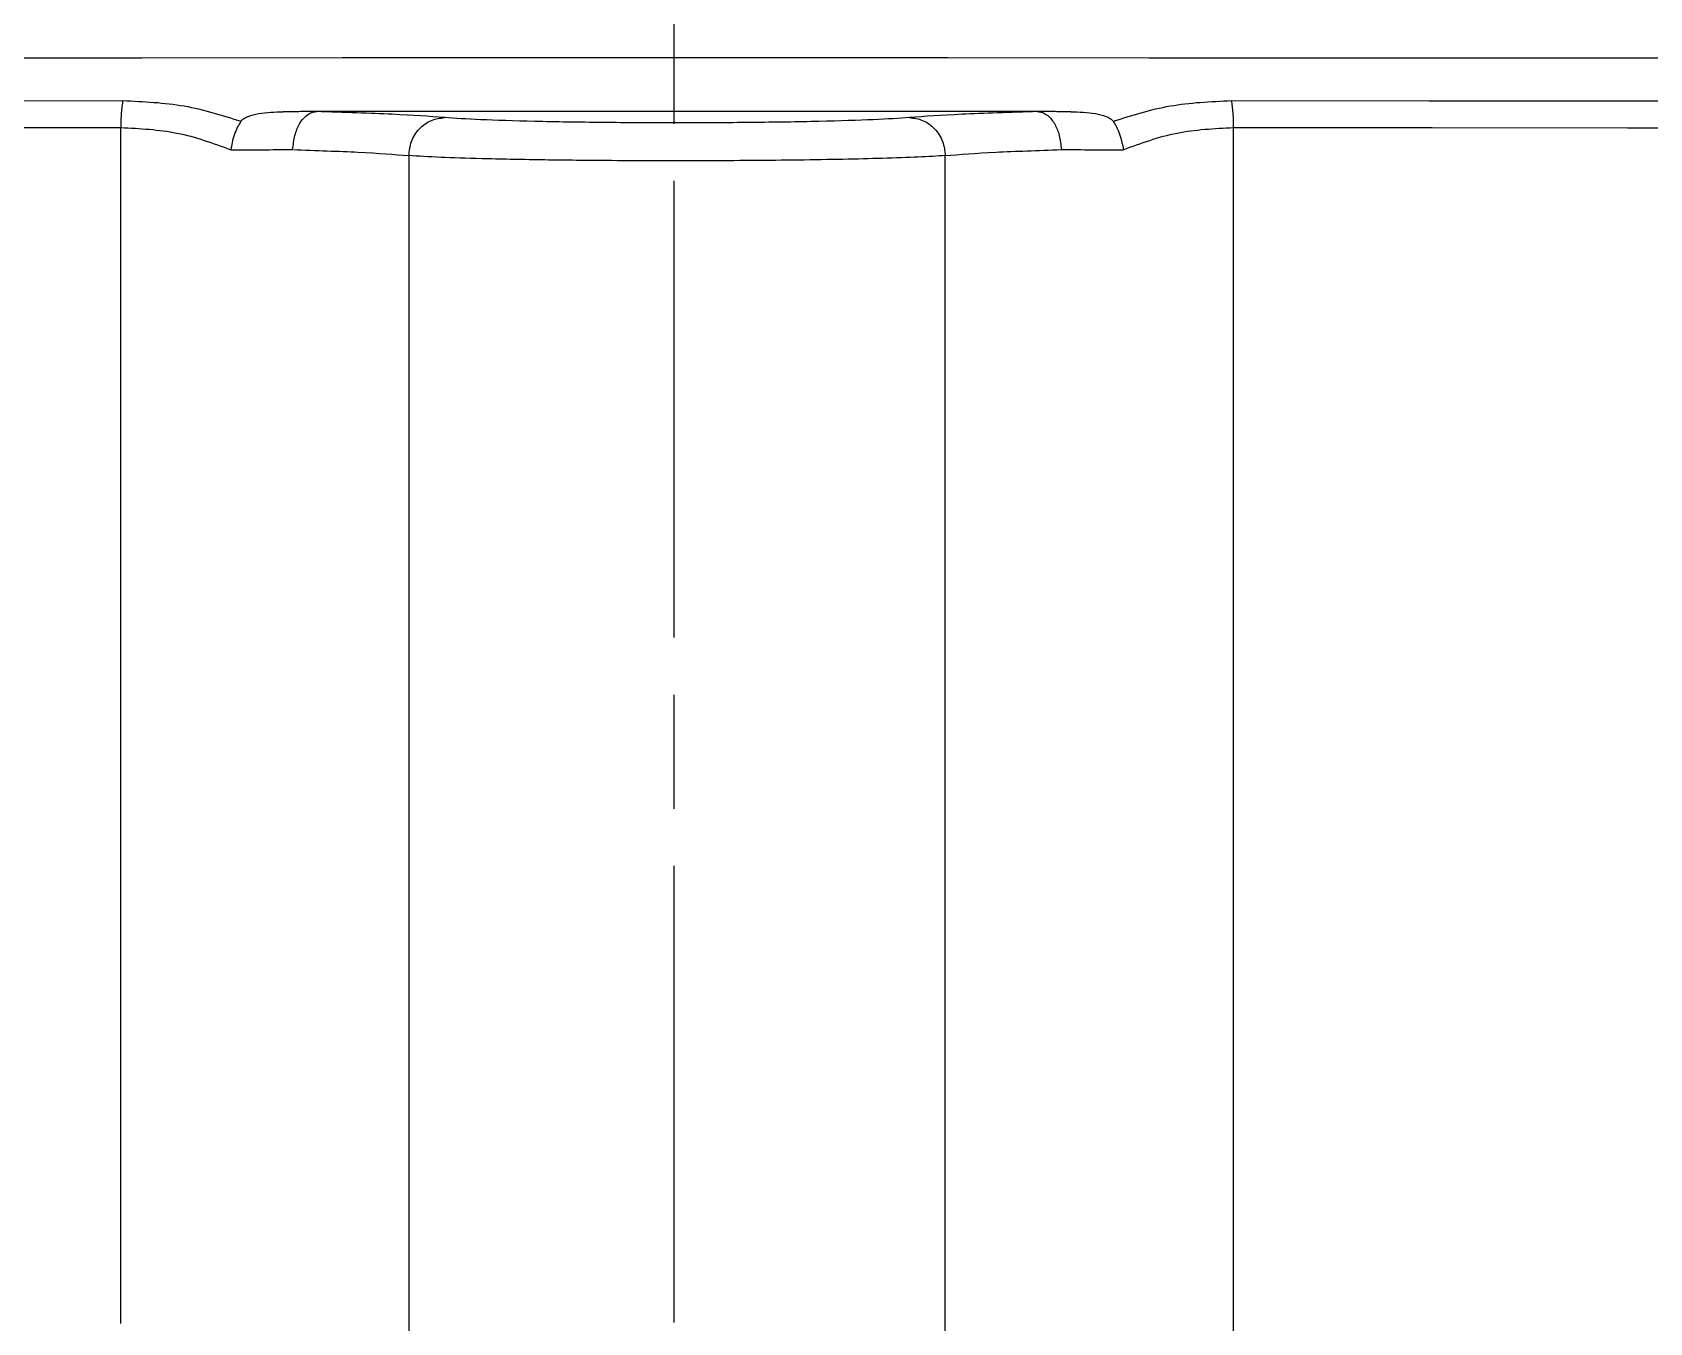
# Model space of a CAD drawing. Header units: millimetres. Extents: x 2451 to 4400, y 944 to 2322.
# Drawn here: x 3254.69 to 3297.19, y 1107.07 to 1140.98 of the extents above; entities that cross this region are included whole.
import ezdxf

# ---------------------------------------------------------------- set-up
doc = ezdxf.new("R2010")
doc.units = ezdxf.units.MM
doc.linetypes.add('AM_ISO08W050', pattern=[18, 12, -1.5, 3, -1.5])
doc.layers.add('AM_7', color=4, linetype='AM_ISO08W050', lineweight=25)

msp = doc.modelspace()

# ---------------------------------------------------------------- linework, layer by layer
at = {"color": 7, "linetype": 'Continuous', "lineweight": 25}
for p, q in [((3271.633, 1138.894), (3262.159, 1138.895)), ((3281.107, 1138.895), (3271.633, 1138.894)), ((3257.016, 1107.049), (3257.016, 1138.477)), ((3286.251, 1138.477), (3286.251, 1104.049)), ((3264.586, 1137.74), (3264.586, 1103.905)), ((3278.681, 1103.905), (3278.681, 1137.74))]:
    msp.add_line(p, q, dxfattribs=at)
at = {"color": 7, "linetype": 'Continuous', "lineweight": 25, "flags": 128}
for points in [[(3299.412, 1140.295), (3294.38, 1140.298), (3289.244, 1140.301), (3284.027, 1140.303), (3278.753, 1140.305), (3273.447, 1140.305), (3268.133, 1140.305), (3262.835, 1140.304), (3257.576, 1140.303), (3252.383, 1140.3)], [(3193.268, 1139.047), (3194.416, 1139.058), (3195.909, 1139.069), (3197.74, 1139.08), (3199.901, 1139.091), (3202.383, 1139.101), (3205.174, 1139.11), (3208.262, 1139.12), (3211.633, 1139.128), (3215.272, 1139.137), (3219.163, 1139.144), (3223.288, 1139.152), (3227.629, 1139.158), (3232.167, 1139.164), (3236.881, 1139.17), (3241.75, 1139.174), (3246.753, 1139.178), (3251.867, 1139.181), (3257.069, 1139.184)], [(3286.197, 1139.184), (3291.4, 1139.181), (3296.514, 1139.178), (3301.516, 1139.174), (3306.386, 1139.17), (3311.1, 1139.164), (3315.637, 1139.158), (3319.979, 1139.152), (3324.104, 1139.144), (3327.995, 1139.137), (3331.634, 1139.128), (3335.005, 1139.12), (3338.092, 1139.11), (3340.883, 1139.101), (3343.365, 1139.091), (3345.526, 1139.08), (3347.357, 1139.069), (3348.85, 1139.058), (3349.998, 1139.047)], [(3192.98, 1138.34), (3194.132, 1138.352), (3195.63, 1138.362), (3197.468, 1138.373), (3199.637, 1138.384), (3202.128, 1138.394), (3204.929, 1138.404), (3208.029, 1138.413), (3211.412, 1138.422), (3215.065, 1138.43), (3218.97, 1138.438), (3223.11, 1138.445), (3227.467, 1138.452), (3232.022, 1138.458), (3236.753, 1138.463), (3241.64, 1138.468), (3246.662, 1138.472), (3251.794, 1138.475), (3257.016, 1138.477)], [(3286.251, 1138.477), (3291.472, 1138.475), (3296.605, 1138.472), (3301.626, 1138.468), (3306.513, 1138.463), (3311.245, 1138.458), (3315.799, 1138.452), (3320.156, 1138.445), (3324.297, 1138.438), (3328.202, 1138.43), (3331.854, 1138.422), (3335.237, 1138.413), (3338.337, 1138.404), (3341.138, 1138.394), (3343.629, 1138.384), (3345.798, 1138.373), (3347.636, 1138.362), (3349.134, 1138.352), (3350.286, 1138.34)]]:
    msp.add_lwpolyline(points, dxfattribs=at)
at = {"color": 7, "linetype": 'Continuous', "lineweight": 25}
for centre, radius, start, end in [((3256.893, 3814.943), 2677.051, 270.064479, 270.099302), ((3286.374, 3815.379), 2677.487, 269.900697, 269.935518)]:
    msp.add_arc(centre, radius, start, end, dxfattribs=at)
for points in [[(3257.069, 1139.184), (3257.061, 1139.135), (3257.045, 1139.037), (3257.029, 1138.862), (3257.018, 1138.674), (3257.016, 1138.543), (3257.016, 1138.477)], [(3286.197, 1139.184), (3286.205, 1139.135), (3286.221, 1139.037), (3286.238, 1138.862), (3286.249, 1138.674), (3286.25, 1138.543), (3286.251, 1138.477)]]:
    msp.add_open_spline(points, degree=3, dxfattribs=at)
for points, knots in [([(3257.069, 1139.184), (3257.616, 1139.159), (3258.71, 1139.109), (3259.684, 1138.797), (3260.172, 1138.64)], [0, 0, 0, 0, 0.499348, 1, 1, 1, 1]), ([(3283.095, 1138.64), (3283.583, 1138.797), (3284.557, 1139.109), (3285.651, 1139.159), (3286.197, 1139.184)], [0, 0, 0, 0, 0.5006525, 1, 1, 1, 1]), ([(3260.172, 1138.64), (3260.142, 1138.592), (3260.081, 1138.493), (3260.003, 1138.301), (3259.94, 1138.097), (3259.917, 1137.956), (3259.906, 1137.894)], [0, 0, 0, 0, 0.239434, 0.497145, 0.777846, 1, 1, 1, 1]), ([(3260.172, 1138.64), (3260.194, 1138.665), (3260.243, 1138.718), (3260.405, 1138.792), (3260.754, 1138.878), (3261.066, 1138.887), (3261.283, 1138.893)], [0, 0, 0, 0, 0.0981068, 0.2156701, 0.4546075, 1, 1, 1, 1]), ([(3262.159, 1138.894), (3262.024, 1138.894), (3261.825, 1138.894), (3261.552, 1138.893), (3261.404, 1138.893), (3261.318, 1138.893), (3261.293, 1138.893), (3261.286, 1138.893), (3261.283, 1138.893)], [0, 0, 0, 0, 0.485398, 0.709453, 0.919202, 0.97572, 0.991889, 1, 1, 1, 1]), ([(3261.533, 1137.896), (3261.548, 1138.023), (3261.571, 1138.212), (3261.629, 1138.386), (3261.671, 1138.494), (3261.704, 1138.565), (3261.789, 1138.696), (3261.897, 1138.802), (3262.034, 1138.88), (3262.117, 1138.889), (3262.159, 1138.894)], [0, 0, 0, 0, 0.244887, 0.361345, 0.377678, 0.492933, 0.536162, 0.741629, 0.867487, 1, 1, 1, 1]), ([(3265.525, 1138.738), (3265.119, 1138.768), (3264.311, 1138.828), (3262.874, 1138.872), (3262.159, 1138.895)], [0, 0, 0, 0, 0.502375, 1, 1, 1, 1]), ([(3264.585, 1137.74), (3264.599, 1137.865), (3264.62, 1138.057), (3264.738, 1138.288), (3264.86, 1138.447), (3265.01, 1138.576), (3265.227, 1138.701), (3265.408, 1138.724), (3265.525, 1138.738)], [0, 0, 0, 0, 0.239617, 0.368463, 0.499999, 0.631535, 0.760382, 1, 1, 1, 1]), ([(3277.741, 1138.738), (3277.46, 1138.719), (3276.896, 1138.679), (3275.41, 1138.634), (3273.615, 1138.605), (3271.627, 1138.595), (3269.64, 1138.605), (3267.849, 1138.634), (3266.369, 1138.679), (3265.806, 1138.719), (3265.525, 1138.738)], [0, 0, 0, 0, 0.125138, 0.250256, 0.375373, 0.50043, 0.625397, 0.750284, 0.875124, 1, 1, 1, 1]), ([(3281.107, 1138.895), (3280.394, 1138.872), (3278.957, 1138.828), (3278.149, 1138.768), (3277.741, 1138.738)], [0, 0, 0, 0, 0.496466, 1, 1, 1, 1]), ([(3277.741, 1138.738), (3277.859, 1138.724), (3278.039, 1138.701), (3278.257, 1138.576), (3278.407, 1138.447), (3278.528, 1138.288), (3278.646, 1138.057), (3278.668, 1137.865), (3278.681, 1137.74)], [0, 0, 0, 0, 0.239618, 0.368465, 0.500002, 0.631538, 0.760384, 1, 1, 1, 1]), ([(3281.107, 1138.894), (3281.15, 1138.889), (3281.233, 1138.88), (3281.382, 1138.795), (3281.49, 1138.682), (3281.546, 1138.59), (3281.546, 1138.589), (3281.548, 1138.586), (3281.555, 1138.574), (3281.607, 1138.48), (3281.691, 1138.262), (3281.719, 1138.023), (3281.733, 1137.896)], [0, 0, 0, 0, 0.13275, 0.258828, 0.507271, 0.507353, 0.507953, 0.509582, 0.515681, 0.539247, 0.754927, 1, 1, 1, 1]), ([(3281.983, 1138.893), (3281.981, 1138.893), (3281.956, 1138.893), (3281.799, 1138.893), (3281.5, 1138.894), (3281.243, 1138.894), (3281.107, 1138.894)], [0, 0, 0, 0, 0.008069, 0.080583, 0.514577, 1, 1, 1, 1]), ([(3281.983, 1138.893), (3282.201, 1138.887), (3282.514, 1138.878), (3282.862, 1138.791), (3283.024, 1138.718), (3283.073, 1138.665), (3283.095, 1138.64)], [0, 0, 0, 0, 0.546902, 0.785535, 0.902249, 1, 1, 1, 1]), ([(3283.095, 1138.64), (3283.124, 1138.592), (3283.185, 1138.493), (3283.264, 1138.301), (3283.326, 1138.097), (3283.35, 1137.956), (3283.36, 1137.894)], [0, 0, 0, 0, 0.239149, 0.497163, 0.778524, 1, 1, 1, 1]), ([(3257.016, 1138.477), (3257.518, 1138.451), (3258.546, 1138.397), (3259.446, 1138.064), (3259.906, 1137.894)], [0, 0, 0, 0, 0.48849, 1, 1, 1, 1]), ([(3283.36, 1137.894), (3283.821, 1138.064), (3284.721, 1138.397), (3285.749, 1138.451), (3286.251, 1138.477)], [0, 0, 0, 0, 0.51151, 1, 1, 1, 1]), ([(3261.533, 1137.896), (3262.147, 1137.875), (3263.459, 1137.83), (3264.194, 1137.771), (3264.586, 1137.74)], [0, 0, 0, 0, 0.468316, 1, 1, 1, 1]), ([(3278.681, 1137.74), (3278.464, 1137.726), (3278.043, 1137.699), (3276.81, 1137.656), (3274.924, 1137.617), (3272.338, 1137.598), (3269.968, 1137.603), (3267.991, 1137.625), (3266.525, 1137.655), (3265.319, 1137.694), (3264.84, 1137.724), (3264.586, 1137.74)], [0, 0, 0, 0, 0.088859, 0.171995, 0.32047, 0.462481, 0.603147, 0.703171, 0.80801, 0.898186, 1, 1, 1, 1]), ([(3278.681, 1137.74), (3279.072, 1137.771), (3279.808, 1137.83), (3281.119, 1137.875), (3281.733, 1137.896)], [0, 0, 0, 0, 0.531637, 1, 1, 1, 1])]:
    msp.add_open_spline(points, degree=3, knots=knots, dxfattribs=at)
at = {"layer": 'AM_7'}
msp.add_line((3271.556, 1107.074), (3271.556, 1464.623), dxfattribs=at)

doc.saveas('drawing.dxf')
